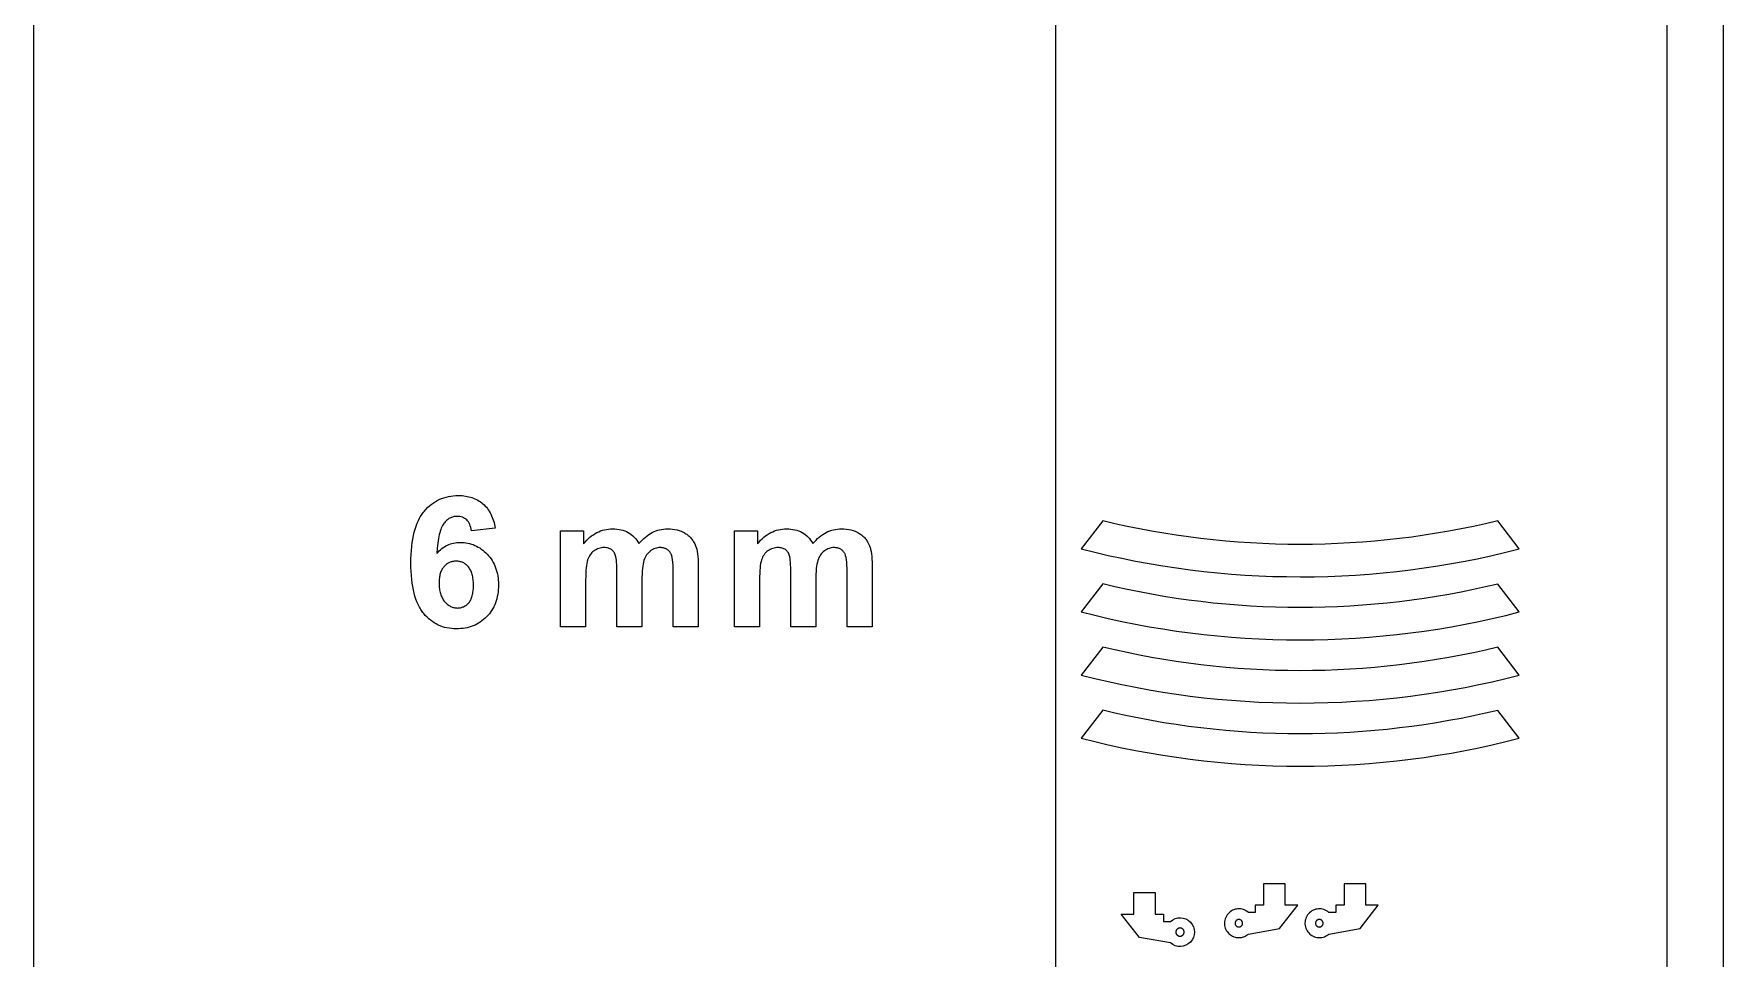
# Model space of a CAD drawing. Header units: metres. Extents: x -269 to 2726, y -36 to 1548.
# Drawn here: x 258.4 to 728.4, y 264.2 to 521.5 of the extents above; entities that cross this region are included whole.
import ezdxf

# ---------------------------------------------------------------- set-up
doc = ezdxf.new("R2010")
doc.units = ezdxf.units.M
doc.layers.add('Page1', color=7, linetype='CONTINUOUS')

msp = doc.modelspace()

# ---------------------------------------------------------------- linework, layer by layer
at = {"layer": 'Page1'}
for points in [[(258.406388, 1547.552513), (728.406388, 1547.552513), (728.406388, 22.552513), (258.406388, 22.552513), (258.406388, 1547.552513)], [(542.713089, 554.020053), (712.713089, 554.020053), (712.713089, 54.020053), (542.713089, 54.020053), (542.713089, 554.020053)], [(386.80188, 383.884033), (380.135193, 383.141266), (380.135193, 383.141266), (380.061707, 383.643951), (379.963531, 384.11261), (379.840637, 384.547211), (379.693054, 384.947784), (379.520782, 385.314301), (379.323792, 385.64679), (379.102142, 385.945251), (378.855774, 386.209656), (378.855774, 386.209656), (378.587372, 386.441589), (378.299683, 386.642609), (377.992676, 386.812683), (377.666351, 386.951843), (377.320679, 387.060089), (376.955719, 387.13739), (376.571411, 387.183777), (376.167816, 387.199249), (376.167816, 387.199249), (375.896454, 387.191406), (375.630371, 387.167908), (375.369598, 387.128723), (375.114105, 387.073853), (374.863922, 387.003326), (374.618988, 386.917114), (374.379395, 386.815216), (374.14505, 386.697662), (373.916016, 386.564423), (373.692261, 386.415527), (373.473785, 386.250946), (373.26062, 386.070679), (373.052734, 385.874756), (372.850159, 385.663147), (372.652863, 385.435852), (372.460846, 385.192902), (372.460846, 385.192902), (372.275848, 384.925323), (372.099609, 384.624176), (371.932129, 384.289429), (371.773407, 383.921112), (371.623474, 383.519226), (371.482269, 383.08374), (371.349823, 382.614685), (371.226135, 382.112061), (371.111176, 381.575867), (371.005005, 381.006073), (370.907593, 380.40271), (370.818939, 379.765778), (370.739044, 379.095245), (370.667877, 378.391144), (370.55188, 376.882233), (370.55188, 376.882233), (370.883484, 377.254059), (371.224976, 377.601898), (371.576416, 377.925751), (371.937744, 378.225647), (372.30896, 378.501526), (372.690125, 378.753387), (373.081177, 378.981293), (373.482117, 379.185211), (373.892975, 379.365143), (374.313751, 379.521057), (374.744446, 379.653015), (375.185028, 379.760956), (375.635498, 379.84491), (376.095917, 379.904907), (376.566223, 379.940887), (377.046448, 379.952881), (377.046448, 379.952881), (377.588959, 379.939972), (378.121674, 379.901337), (378.644562, 379.836884), (379.157654, 379.746674), (379.660919, 379.630676), (380.154358, 379.488892), (380.63797, 379.32135), (381.111755, 379.128021), (381.575745, 378.908936), (382.029907, 378.664063), (382.474243, 378.393402), (382.908783, 378.096985), (383.333496, 377.77478), (383.748383, 377.426788), (384.153442, 377.05304), (384.548706, 376.653503), (384.548706, 376.653503), (384.926849, 376.233582), (385.280579, 375.798615), (385.609924, 375.348663), (385.914886, 374.883667), (386.195465, 374.403656), (386.451599, 373.90863), (386.68338, 373.39856), (386.890747, 372.873505), (387.07373, 372.333405), (387.2323, 371.77829), (387.366486, 371.20816), (387.476257, 370.623016), (387.561646, 370.022858), (387.62265, 369.407654), (387.659241, 368.777466), (387.671448, 368.132233), (387.671448, 368.132233), (387.6586, 367.448395), (387.620117, 366.781708), (387.556, 366.132111), (387.466217, 365.499603), (387.350769, 364.884216), (387.209686, 364.28595), (387.042938, 363.704773), (386.850555, 363.140717), (386.632507, 362.59375), (386.388824, 362.063904), (386.119446, 361.551178), (385.824463, 361.055542), (385.503815, 360.577026), (385.157501, 360.115601), (384.785522, 359.671295), (384.387909, 359.24408), (384.387909, 359.24408), (383.970215, 358.838531), (383.537964, 358.459137), (383.091156, 358.105896), (382.629822, 357.778809), (382.153931, 357.477905), (381.663513, 357.203186), (381.158569, 356.95462), (380.639038, 356.732208), (380.105011, 356.53595), (379.556396, 356.365875), (378.993286, 356.221985), (378.415588, 356.104218), (377.823395, 356.012634), (377.216614, 355.947235), (376.595306, 355.90799), (375.959473, 355.894897), (375.959473, 355.894897), (375.277039, 355.911591), (374.609955, 355.9617), (373.958191, 356.045197), (373.321777, 356.162109), (372.700684, 356.312408), (372.09494, 356.496124), (371.504547, 356.713226), (370.929474, 356.963745), (370.369751, 357.24765), (369.825348, 357.564972), (369.296295, 357.91568), (368.782593, 358.299805), (368.28421, 358.717316), (367.801178, 359.168213), (367.333496, 359.652557), (366.881134, 360.170258), (366.881134, 360.170258), (366.662262, 360.44281), (366.450317, 360.726044), (366.245361, 361.019928), (366.047333, 361.324524), (365.856262, 361.639771), (365.672119, 361.965698), (365.324707, 362.649597), (365.005096, 363.37619), (364.713257, 364.145508), (364.449219, 364.95752), (364.212982, 365.812256), (364.004547, 366.709686), (363.823883, 367.649811), (363.671021, 368.63266), (363.545959, 369.658203), (363.448669, 370.726471), (363.379181, 371.837433), (363.337494, 372.991089), (363.323608, 374.187469), (363.323608, 374.187469), (363.337952, 375.414001), (363.381042, 376.596954), (363.45282, 377.736389), (363.553314, 378.832245), (363.682526, 379.884521), (363.840454, 380.89328), (364.027069, 381.858459), (364.242432, 382.78009), (364.486481, 383.658173), (364.759247, 384.492676), (365.06076, 385.283661), (365.390961, 386.031067), (365.749847, 386.734894), (365.940094, 387.070496), (366.137482, 387.395203), (366.342072, 387.709015), (366.553833, 388.011932), (366.772766, 388.303986), (366.998871, 388.585114), (366.998871, 388.585114), (367.466858, 389.119293), (367.951996, 389.619019), (368.454254, 390.084259), (368.973663, 390.515045), (369.510223, 390.911346), (370.063904, 391.273224), (370.634735, 391.600616), (371.222717, 391.893555), (371.82785, 392.152008), (372.450104, 392.376038), (373.089539, 392.565582), (373.746063, 392.720642), (374.419769, 392.841278), (375.110596, 392.927429), (375.818604, 392.979126), (376.543701, 392.996338), (376.543701, 392.996338), (377.052795, 392.987244), (377.550812, 392.959869), (378.037781, 392.914276), (378.513672, 392.850433), (378.978546, 392.768341), (379.432312, 392.66803), (379.875061, 392.549469), (380.306732, 392.412689), (380.727356, 392.257629), (381.136932, 392.084351), (381.535431, 391.892853), (381.922882, 391.683075), (382.299255, 391.455078), (382.664612, 391.208862), (383.01889, 390.944366), (383.362091, 390.661652), (383.362091, 390.661652), (383.692139, 390.361603), (384.006805, 390.045044), (384.306152, 389.712036), (384.590179, 389.362549), (384.858826, 388.996582), (385.112152, 388.614166), (385.350159, 388.215271), (385.572815, 387.799896), (385.780121, 387.368073), (385.972107, 386.919769), (386.148743, 386.454987), (386.310059, 385.973724), (386.456024, 385.476013), (386.586639, 384.961823), (386.701935, 384.431152), (386.80188, 383.884033)], [(404.977234, 383.141266), (411.354034, 383.141266), (411.354034, 379.549805), (411.354034, 379.549805), (411.783691, 380.054901), (412.22348, 380.527405), (412.67337, 380.967346), (413.133362, 381.374695), (413.603485, 381.749451), (414.08374, 382.091614), (414.574127, 382.401184), (415.074615, 382.678192), (415.585205, 382.922607), (416.105927, 383.13443), (416.63678, 383.31366), (417.177765, 383.460297), (417.728851, 383.574341), (418.290039, 383.655823), (418.861359, 383.704712), (419.44281, 383.720978), (419.44281, 383.720978), (420.055237, 383.705078), (420.647095, 383.657288), (421.218353, 383.577698), (421.769012, 383.466248), (422.299072, 383.322937), (422.808563, 383.147797), (423.297424, 382.940796), (423.765717, 382.701965), (423.765717, 382.701965), (424.213409, 382.430878), (424.640533, 382.127075), (425.047028, 381.790588), (425.432953, 381.421387), (425.798279, 381.019531), (426.143005, 380.584961), (426.467163, 380.117676), (426.770721, 379.617737), (426.770721, 379.617737), (427.20401, 380.117676), (427.64566, 380.584961), (428.095642, 381.019531), (428.553986, 381.421387), (429.020691, 381.790588), (429.495728, 382.127075), (429.979126, 382.430878), (430.470886, 382.701965), (430.470886, 382.701965), (430.971069, 382.940796), (431.479706, 383.147797), (431.996887, 383.322937), (432.522522, 383.466248), (433.056671, 383.577698), (433.599274, 383.657288), (434.150421, 383.705078), (434.710022, 383.720978), (434.710022, 383.720978), (435.412964, 383.702393), (436.088379, 383.646545), (436.736267, 383.553497), (437.356659, 383.423218), (437.949493, 383.255707), (438.514801, 383.050995), (439.052582, 382.809052), (439.311127, 382.674103), (439.562836, 382.529877), (439.562836, 382.529877), (439.807129, 382.376617), (440.043579, 382.2146), (440.272125, 382.043854), (440.492828, 381.86438), (440.705658, 381.676178), (440.910583, 381.479218), (441.107666, 381.273529), (441.296875, 381.059082), (441.47818, 380.835907), (441.651642, 380.603973), (441.81723, 380.363342), (441.974945, 380.113922), (442.266724, 379.588928), (442.527039, 379.028961), (442.527039, 379.028961), (442.693695, 378.569214), (442.838135, 378.04361), (442.960358, 377.45224), (443.060333, 376.795044), (443.138123, 376.072021), (443.193665, 375.283203), (443.22699, 374.428589), (443.238098, 373.508118), (443.238098, 373.508118), (443.238098, 356.474609), (436.281586, 356.474609), (436.281586, 371.827881), (436.281586, 371.827881), (436.270538, 372.782288), (436.237427, 373.648254), (436.18222, 374.425751), (436.10495, 375.114777), (436.005585, 375.715363), (435.884155, 376.227509), (435.815155, 376.450409), (435.740662, 376.651184), (435.660614, 376.829834), (435.575043, 376.986389), (435.575043, 376.986389), (435.452759, 377.170105), (435.322479, 377.34198), (435.184265, 377.502014), (435.038086, 377.650177), (434.883942, 377.786469), (434.721832, 377.91095), (434.551758, 378.02356), (434.373749, 378.124298), (434.187744, 378.213196), (433.993805, 378.290253), (433.791901, 378.355438), (433.582031, 378.408783), (433.364197, 378.450256), (433.138397, 378.479889), (432.904633, 378.497681), (432.662933, 378.503601), (432.662933, 378.503601), (432.306732, 378.48938), (431.955963, 378.446716), (431.610687, 378.37558), (431.270813, 378.276031), (430.936432, 378.14801), (430.607452, 377.991547), (430.283966, 377.806641), (429.965912, 377.593262), (429.965912, 377.593262), (429.66156, 377.352448), (429.37912, 377.085175), (429.118622, 376.791443), (428.880096, 376.471222), (428.663483, 376.124542), (428.468781, 375.751404), (428.296051, 375.351776), (428.145264, 374.92569), (428.145264, 374.92569), (428.01416, 374.454559), (427.900543, 373.919708), (427.804413, 373.321167), (427.725769, 372.658936), (427.664581, 371.933044), (427.62088, 371.143433), (427.594666, 370.290131), (427.585938, 369.373169), (427.585938, 369.373169), (427.585938, 356.474609), (420.629395, 356.474609), (420.629395, 371.193817), (420.629395, 371.193817), (420.623749, 372.130829), (420.60675, 372.980774), (420.578461, 373.743713), (420.538818, 374.419586), (420.487885, 375.008423), (420.425598, 375.510223), (420.35199, 375.924988), (420.26709, 376.252686), (420.26709, 376.252686), (420.170319, 376.527832), (420.061157, 376.784851), (419.939606, 377.023743), (419.805695, 377.244537), (419.659393, 377.447205), (419.500702, 377.631775), (419.32962, 377.798218), (419.146149, 377.946533), (419.146149, 377.946533), (418.948059, 378.077087), (418.733032, 378.190247), (418.501099, 378.286011), (418.252258, 378.364319), (417.986481, 378.425262), (417.703827, 378.468781), (417.404236, 378.494904), (417.087738, 378.503601), (417.087738, 378.503601), (416.700897, 378.489777), (416.323883, 378.448273), (415.956726, 378.379089), (415.599396, 378.282257), (415.251892, 378.157745), (414.914246, 378.005554), (414.586426, 377.825714), (414.268433, 377.618195), (414.268433, 377.618195), (413.966492, 377.384583), (413.686737, 377.126495), (413.42923, 376.843933), (413.193939, 376.536896), (412.980865, 376.205353), (412.790009, 375.849335), (412.621368, 375.468811), (412.474976, 375.063843), (412.474976, 375.063843), (412.348114, 374.612244), (412.23819, 374.091949), (412.145172, 373.50293), (412.069061, 372.845184), (412.009857, 372.118744), (411.96759, 371.323608), (411.9422, 370.459717), (411.933746, 369.527161), (411.933746, 369.527161), (411.933746, 356.474609), (404.977234, 356.474609), (404.977234, 356.474609), (404.977234, 383.141266)], [(453.359833, 383.141266), (459.736664, 383.141266), (459.736664, 379.549805), (459.736664, 379.549805), (460.16629, 380.054901), (460.606079, 380.527405), (461.055969, 380.967346), (461.515961, 381.374695), (461.986115, 381.749451), (462.46637, 382.091614), (462.956726, 382.401184), (463.457214, 382.678192), (463.967834, 382.922607), (464.488556, 383.13443), (465.019379, 383.31366), (465.560364, 383.460297), (466.11145, 383.574341), (466.672638, 383.655823), (467.243988, 383.704712), (467.825409, 383.720978), (467.825409, 383.720978), (468.437866, 383.705078), (469.029694, 383.657288), (469.600952, 383.577698), (470.151611, 383.466248), (470.681702, 383.322937), (471.191162, 383.147797), (471.680054, 382.940796), (472.148346, 382.701965), (472.148346, 382.701965), (472.596039, 382.430878), (473.023132, 382.127075), (473.429657, 381.790588), (473.815582, 381.421387), (474.180908, 381.019531), (474.525635, 380.584961), (474.849762, 380.117676), (475.15332, 379.617737), (475.15332, 379.617737), (475.586609, 380.117676), (476.028259, 380.584961), (476.478271, 381.019531), (476.936615, 381.421387), (477.40329, 381.790588), (477.878357, 382.127075), (478.361755, 382.430878), (478.853485, 382.701965), (478.853485, 382.701965), (479.353668, 382.940796), (479.862335, 383.147797), (480.379486, 383.322937), (480.905121, 383.466248), (481.43927, 383.577698), (481.981903, 383.657288), (482.53302, 383.705078), (483.092621, 383.720978), (483.092621, 383.720978), (483.795563, 383.702393), (484.471008, 383.646545), (485.118896, 383.553497), (485.739258, 383.423218), (486.332092, 383.255707), (486.8974, 383.050995), (487.435181, 382.809052), (487.693756, 382.674103), (487.945435, 382.529877), (487.945435, 382.529877), (488.189758, 382.376617), (488.426178, 382.2146), (488.654755, 382.043854), (488.875427, 381.86438), (489.088257, 381.676178), (489.293213, 381.479218), (489.490265, 381.273529), (489.679474, 381.059082), (489.860809, 380.835907), (490.034241, 380.603973), (490.199829, 380.363342), (490.357544, 380.113922), (490.649353, 379.588928), (490.909668, 379.028961), (490.909668, 379.028961), (491.076324, 378.569214), (491.220734, 378.04361), (491.342957, 377.45224), (491.442932, 376.795044), (491.520721, 376.072021), (491.576263, 375.283203), (491.609589, 374.428589), (491.620697, 373.508118), (491.620697, 373.508118), (491.620697, 356.474609), (484.664185, 356.474609), (484.664185, 371.827881), (484.664185, 371.827881), (484.653137, 372.782288), (484.620026, 373.648254), (484.564819, 374.425751), (484.487549, 375.114777), (484.388214, 375.715363), (484.266754, 376.227509), (484.197784, 376.450409), (484.12326, 376.651184), (484.043213, 376.829834), (483.957672, 376.986389), (483.957672, 376.986389), (483.835358, 377.170105), (483.705109, 377.34198), (483.566895, 377.502014), (483.420685, 377.650177), (483.266541, 377.786469), (483.104431, 377.91095), (482.934387, 378.02356), (482.756348, 378.124298), (482.570374, 378.213196), (482.376404, 378.290253), (482.1745, 378.355438), (481.96463, 378.408783), (481.746796, 378.450256), (481.520996, 378.479889), (481.287231, 378.497681), (481.045532, 378.503601), (481.045532, 378.503601), (480.689331, 378.48938), (480.338593, 378.446716), (479.993286, 378.37558), (479.653442, 378.276031), (479.319031, 378.14801), (478.990082, 377.991547), (478.666565, 377.806641), (478.348511, 377.593262), (478.348511, 377.593262), (478.044159, 377.352448), (477.761719, 377.085175), (477.501251, 376.791443), (477.262695, 376.471222), (477.046082, 376.124542), (476.85141, 375.751404), (476.67865, 375.351776), (476.527863, 374.92569), (476.527863, 374.92569), (476.396759, 374.454559), (476.283142, 373.919708), (476.187012, 373.321167), (476.108368, 372.658936), (476.04718, 371.933044), (476.003479, 371.143433), (475.977264, 370.290131), (475.968536, 369.373169), (475.968536, 369.373169), (475.968536, 356.474609), (469.012024, 356.474609), (469.012024, 371.193817), (469.012024, 371.193817), (469.006348, 372.130829), (468.98938, 372.980774), (468.96106, 373.743713), (468.921448, 374.419586), (468.870483, 375.008423), (468.808197, 375.510223), (468.734619, 375.924988), (468.649689, 376.252686), (468.649689, 376.252686), (468.552917, 376.527832), (468.443756, 376.784851), (468.322235, 377.023743), (468.188293, 377.244537), (468.041992, 377.447205), (467.883301, 377.631775), (467.712219, 377.798218), (467.528778, 377.946533), (467.528778, 377.946533), (467.330658, 378.077087), (467.115631, 378.190247), (466.883698, 378.286011), (466.634857, 378.364319), (466.36911, 378.425262), (466.086426, 378.468781), (465.786835, 378.494904), (465.470337, 378.503601), (465.470337, 378.503601), (465.083496, 378.489777), (464.706512, 378.448273), (464.339325, 378.379089), (463.981995, 378.282257), (463.634521, 378.157745), (463.296844, 378.005554), (462.969025, 377.825714), (462.651062, 377.618195), (462.651062, 377.618195), (462.349091, 377.384583), (462.069366, 377.126495), (461.811859, 376.843933), (461.576538, 376.536896), (461.363464, 376.205353), (461.172607, 375.849335), (461.003998, 375.468811), (460.857574, 375.063843), (460.857574, 375.063843), (460.730713, 374.612244), (460.620789, 374.091949), (460.527771, 373.50293), (460.45166, 372.845184), (460.392456, 372.118744), (460.350189, 371.323608), (460.324829, 370.459717), (460.316345, 369.527161), (460.316345, 369.527161), (460.316345, 356.474609), (453.359833, 356.474609), (453.359833, 356.474609), (453.359833, 383.141266)], [(371.149689, 368.639465), (371.155731, 368.229309), (371.173889, 367.831024), (371.204163, 367.44458), (371.24649, 367.070038), (371.300964, 366.707367), (371.367523, 366.356537), (371.446167, 366.017609), (371.536926, 365.690521), (371.639771, 365.375336), (371.75473, 365.072021), (371.881805, 364.780548), (372.020966, 364.500977), (372.172211, 364.233246), (372.335571, 363.977417), (372.511047, 363.733429), (372.698608, 363.501343), (372.698608, 363.501343), (372.893951, 363.282227), (373.092773, 363.077271), (373.295044, 362.886444), (373.500793, 362.709747), (373.710022, 362.547211), (373.922699, 362.398773), (374.138855, 362.264496), (374.35849, 362.144348), (374.581573, 362.03833), (374.808136, 361.946442), (375.038147, 361.868683), (375.271637, 361.805084), (375.508606, 361.755615), (375.749023, 361.720276), (375.99292, 361.699066), (376.240265, 361.692017), (376.240265, 361.692017), (376.477264, 361.697784), (376.709259, 361.715149), (376.93631, 361.74408), (377.158386, 361.784576), (377.375488, 361.836639), (377.587616, 361.900269), (377.794769, 361.975464), (377.996948, 362.062256), (378.194153, 362.160583), (378.386414, 362.270508), (378.573669, 362.391998), (378.755981, 362.525055), (378.933319, 362.669678), (379.105682, 362.825867), (379.273071, 362.993652), (379.435486, 363.172974), (379.435486, 363.172974), (379.590393, 363.365509), (379.735352, 363.572876), (379.87027, 363.795074), (379.995239, 364.032074), (380.110168, 364.283905), (380.215118, 364.550568), (380.310089, 364.832062), (380.39505, 365.128387), (380.470032, 365.439514), (380.535004, 365.765472), (380.589966, 366.106262), (380.634949, 366.461884), (380.694916, 367.21759), (380.714905, 368.032593), (380.714905, 368.032593), (380.69339, 368.871979), (380.666504, 369.269867), (380.628845, 369.653259), (380.580444, 370.022095), (380.521301, 370.376434), (380.451385, 370.716248), (380.370697, 371.041534), (380.279266, 371.352295), (380.177094, 371.648529), (380.064148, 371.930237), (379.94046, 372.197418), (379.806, 372.450073), (379.660797, 372.688202), (379.504822, 372.911804), (379.338104, 373.120911), (379.338104, 373.120911), (379.1633, 373.316406), (378.983154, 373.499329), (378.797607, 373.669617), (378.606659, 373.827271), (378.41037, 373.972351), (378.208679, 374.104797), (378.001617, 374.224609), (377.789185, 374.331848), (377.571381, 374.426453), (377.348175, 374.508423), (377.119598, 374.57782), (376.885651, 374.634583), (376.646332, 374.678711), (376.401611, 374.710266), (376.15152, 374.729187), (375.896057, 374.735474), (375.896057, 374.735474), (375.649384, 374.729462), (375.407501, 374.711395), (375.170441, 374.681274), (374.938202, 374.639099), (374.710754, 374.5849), (374.488129, 374.518616), (374.270294, 374.440308), (374.057312, 374.349945), (373.849121, 374.247559), (373.645721, 374.133087), (373.447174, 374.006592), (373.253418, 373.868042), (373.064453, 373.717438), (372.880341, 373.55481), (372.701019, 373.380096), (372.52652, 373.193359), (372.52652, 373.193359), (372.359772, 372.994873), (372.203827, 372.784882), (372.058594, 372.563416), (371.924164, 372.330444), (371.800446, 372.086029), (371.6875, 371.830109), (371.585327, 371.562714), (371.493896, 371.283844), (371.413239, 370.993469), (371.343323, 370.69162), (371.284149, 370.378296), (371.235748, 370.053497), (371.19809, 369.717224), (371.171204, 369.369446), (371.149689, 368.639465)], [(606.54718, 284.973541), (600.54718, 284.973541), (600.54718, 284.973541), (600.54718, 278.973541), (598.217896, 278.973541), (598.217896, 276.973541), (596.297974, 276.973541), (596.297974, 276.973541), (595.977539, 277.228577), (595.639587, 277.445801), (595.286926, 277.625427), (594.922302, 277.767639), (594.548645, 277.872589), (594.168762, 277.94046), (593.785522, 277.971436), (593.401733, 277.965698), (593.020203, 277.923401), (592.643799, 277.844757), (592.275391, 277.72995), (591.917786, 277.579102), (591.573853, 277.392456), (591.246338, 277.170135), (590.938232, 276.912354), (590.652222, 276.619293), (590.652222, 276.619293), (590.397156, 276.298889), (590.179932, 275.960938), (590.000305, 275.608246), (589.858093, 275.243652), (589.753174, 274.869995), (589.685303, 274.490112), (589.654297, 274.106842), (589.660034, 273.723053), (589.702332, 273.341553), (589.781006, 272.965149), (589.895813, 272.596741), (590.046631, 272.239136), (590.233276, 271.895172), (590.455627, 271.567688), (590.713379, 271.259552), (591.00647, 270.973541), (591.00647, 270.973541), (591.300598, 270.737488), (591.609863, 270.533447), (591.932007, 270.361328), (592.264832, 270.220978), (592.606262, 270.112335), (592.953979, 270.035217), (593.305847, 269.989563), (593.659668, 269.97522), (594.013245, 269.992065), (594.364441, 270.039978), (594.710999, 270.118866), (595.05072, 270.228577), (595.381531, 270.369049), (595.701111, 270.5401), (596.007324, 270.741638), (596.297974, 270.973541), (596.297974, 270.973541), (604.970642, 272.491608), (610.045959, 278.973541), (606.54718, 278.973541), (606.54718, 284.973541)], [(628.938843, 284.973541), (622.938843, 284.973541), (622.938843, 284.973541), (622.938843, 278.973541), (620.609497, 278.973541), (620.609497, 276.973541), (618.689575, 276.973541), (618.689575, 276.973541), (618.369202, 277.228577), (618.03125, 277.445801), (617.678528, 277.625427), (617.313965, 277.767639), (616.940308, 277.872589), (616.560425, 277.94046), (616.177185, 277.971436), (615.793335, 277.965698), (615.411865, 277.923401), (615.035461, 277.844757), (614.667053, 277.72995), (614.309448, 277.579102), (613.965515, 277.392456), (613.638, 277.170135), (613.329834, 276.912354), (613.043823, 276.619293), (613.043823, 276.619293), (612.788818, 276.298889), (612.571594, 275.960938), (612.391968, 275.608246), (612.249756, 275.243652), (612.144836, 274.869995), (612.076965, 274.490112), (612.045959, 274.106842), (612.051697, 273.723053), (612.093994, 273.341553), (612.172607, 272.965149), (612.287476, 272.596741), (612.438293, 272.239136), (612.624939, 271.895172), (612.847229, 271.567688), (613.105042, 271.259552), (613.398132, 270.973541), (613.398132, 270.973541), (613.692261, 270.737488), (614.001526, 270.533447), (614.323669, 270.361328), (614.656494, 270.220978), (614.997925, 270.112335), (615.345642, 270.035217), (615.69751, 269.989563), (616.051331, 269.97522), (616.404907, 269.992065), (616.756104, 270.039978), (617.102661, 270.118866), (617.442383, 270.228577), (617.773132, 270.369049), (618.092712, 270.5401), (618.398926, 270.741638), (618.689575, 270.973541), (618.689575, 270.973541), (627.362305, 272.491608), (632.437622, 278.973541), (628.938843, 278.973541), (628.938843, 284.973541)], [(578.439453, 271.503754), (578.434448, 271.61145), (578.419312, 271.71817), (578.394287, 271.823029), (578.359497, 271.925079), (578.315369, 272.023438), (578.262207, 272.117218), (578.200439, 272.205597), (578.130737, 272.287842), (578.053589, 272.363159), (577.969788, 272.430939), (577.879944, 272.49057), (577.784973, 272.541534), (577.685608, 272.583374), (577.582764, 272.615723), (577.477356, 272.638306), (577.3703, 272.650909), (577.262512, 272.653442), (577.154968, 272.645874), (577.048645, 272.628235), (576.944397, 272.600739), (576.84314, 272.563629), (576.745911, 272.517151), (576.653381, 272.461823), (576.566467, 272.398041), (576.485901, 272.326416), (576.412415, 272.247528), (576.346619, 272.16214), (576.289063, 272.070953), (576.240356, 271.974792), (576.200867, 271.874481), (576.170959, 271.770905), (576.150818, 271.664978), (576.140747, 271.557648), (576.140747, 271.44986), (576.150818, 271.342529), (576.170959, 271.236603), (576.200867, 271.133026), (576.240356, 271.032715), (576.289063, 270.936554), (576.346619, 270.845367), (576.412415, 270.759979), (576.485901, 270.681091), (576.566467, 270.609467), (576.653381, 270.545685), (576.745911, 270.490326), (576.84314, 270.443878), (576.944397, 270.406738), (577.048645, 270.379272), (577.154968, 270.361633), (577.262512, 270.354065), (577.3703, 270.356598), (577.477356, 270.369202), (577.582764, 270.391785), (577.685608, 270.424133), (577.784973, 270.465973), (577.879944, 270.516937), (577.969788, 270.576569), (578.053589, 270.644348), (578.130737, 270.719666), (578.200439, 270.80191), (578.262207, 270.890289), (578.315369, 270.98407), (578.359497, 271.082428), (578.394287, 271.184479), (578.419312, 271.289337), (578.434448, 271.396057), (578.439453, 271.503754)], [(594.702209, 273.973541), (594.697144, 274.076447), (594.682007, 274.178375), (594.656982, 274.278351), (594.622253, 274.375366), (594.578247, 274.468506), (594.525269, 274.556885), (594.463867, 274.639648), (594.394653, 274.716003), (594.318298, 274.785217), (594.235535, 274.846588), (594.147156, 274.899567), (594.054016, 274.943604), (593.957031, 274.978333), (593.857056, 275.003357), (593.755127, 275.018494), (593.652222, 275.023529), (593.549316, 275.018494), (593.447388, 275.003357), (593.347412, 274.978333), (593.250366, 274.943604), (593.157227, 274.899567), (593.068848, 274.846588), (592.986084, 274.785217), (592.909729, 274.716003), (592.840576, 274.639648), (592.779175, 274.556885), (592.726196, 274.468506), (592.682129, 274.375366), (592.6474, 274.278351), (592.622375, 274.178375), (592.607239, 274.076447), (592.602234, 273.973541), (592.607239, 273.870636), (592.622375, 273.768707), (592.6474, 273.668732), (592.682129, 273.571716), (592.726196, 273.478577), (592.779175, 273.390198), (592.840576, 273.307434), (592.909729, 273.231079), (592.986084, 273.161896), (593.068848, 273.100494), (593.157227, 273.047516), (593.250366, 273.003479), (593.347412, 272.96875), (593.447388, 272.943726), (593.549316, 272.928589), (593.652222, 272.923553), (593.755127, 272.928589), (593.857056, 272.943726), (593.957031, 272.96875), (594.054016, 273.003479), (594.147156, 273.047516), (594.235535, 273.100494), (594.318298, 273.161896), (594.394653, 273.231079), (594.463867, 273.307434), (594.525269, 273.390198), (594.578247, 273.478577), (594.622253, 273.571716), (594.656982, 273.668732), (594.682007, 273.768707), (594.697144, 273.870636), (594.702209, 273.973541)], [(617.093872, 273.973541), (617.088806, 274.076447), (617.073669, 274.178375), (617.048645, 274.278351), (617.013916, 274.375366), (616.969849, 274.468506), (616.91687, 274.556885), (616.85553, 274.639648), (616.786316, 274.716003), (616.709961, 274.785217), (616.627197, 274.846588), (616.538818, 274.899567), (616.445679, 274.943604), (616.348633, 274.978333), (616.248718, 275.003357), (616.14679, 275.018494), (616.043823, 275.023529), (615.940918, 275.018494), (615.838989, 275.003357), (615.739075, 274.978333), (615.642029, 274.943604), (615.548889, 274.899567), (615.46051, 274.846588), (615.377747, 274.785217), (615.301392, 274.716003), (615.232178, 274.639648), (615.170837, 274.556885), (615.117859, 274.468506), (615.073792, 274.375366), (615.039063, 274.278351), (615.014038, 274.178375), (614.998901, 274.076447), (614.993835, 273.973541), (614.998901, 273.870636), (615.014038, 273.768707), (615.039063, 273.668732), (615.073792, 273.571716), (615.117859, 273.478577), (615.170837, 273.390198), (615.232178, 273.307434), (615.301392, 273.231079), (615.377747, 273.161896), (615.46051, 273.100494), (615.548889, 273.047516), (615.642029, 273.003479), (615.739075, 272.96875), (615.838989, 272.943726), (615.940918, 272.928589), (616.043823, 272.923553), (616.14679, 272.928589), (616.248718, 272.943726), (616.348633, 272.96875), (616.445679, 273.003479), (616.538818, 273.047516), (616.627197, 273.100494), (616.709961, 273.161896), (616.786316, 273.231079), (616.85553, 273.307434), (616.91687, 273.390198), (616.969849, 273.478577), (617.013916, 273.571716), (617.048645, 273.668732), (617.073669, 273.768707), (617.088806, 273.870636), (617.093872, 273.973541)]]:
    msp.add_lwpolyline(points, dxfattribs=at)
for points in [[(665.680542, 385.92804, -0.119336), (555.786194, 385.95694), (555.786194, 385.95694), (549.820557, 378.17572), (549.820557, 378.17572, 0.127683), (671.686157, 378.15509), (671.686157, 378.15509), (665.732422, 385.920837), (665.680542, 385.92804)], [(665.680542, 368.357544, -0.119336), (555.786194, 368.386444), (555.786194, 368.386444), (549.820557, 360.605225), (549.820557, 360.605225, 0.127683), (671.686157, 360.584595), (671.686157, 360.584595), (665.732422, 368.350342), (665.680542, 368.357544)], [(665.680542, 350.787048, -0.119336), (555.786194, 350.815948), (555.786194, 350.815948), (549.820557, 343.034729), (549.820557, 343.034729, 0.127683), (671.686157, 343.014099), (671.686157, 343.014099), (665.732422, 350.779846), (665.680542, 350.787048)], [(665.680542, 333.216553, -0.119336), (555.786194, 333.245453), (555.786194, 333.245453), (549.820557, 325.464233), (549.820557, 325.464233, 0.127683), (671.686157, 325.443604), (671.686157, 325.443604), (665.732422, 333.209351), (665.680542, 333.216553)], [(570.39447, 282.503754), (570.39447, 276.503754), (572.723816, 276.503754), (572.723816, 274.503754), (574.643738, 274.503754), (574.643738, 274.503754, -2.21525), (574.643738, 268.503754), (574.643738, 268.503754), (565.971008, 270.02182), (560.895691, 276.503754), (564.39447, 276.503754), (564.39447, 282.503754), (570.39447, 282.503754)]]:
    msp.add_lwpolyline(points, format="xyb", dxfattribs=at)

doc.saveas('drawing.dxf')
